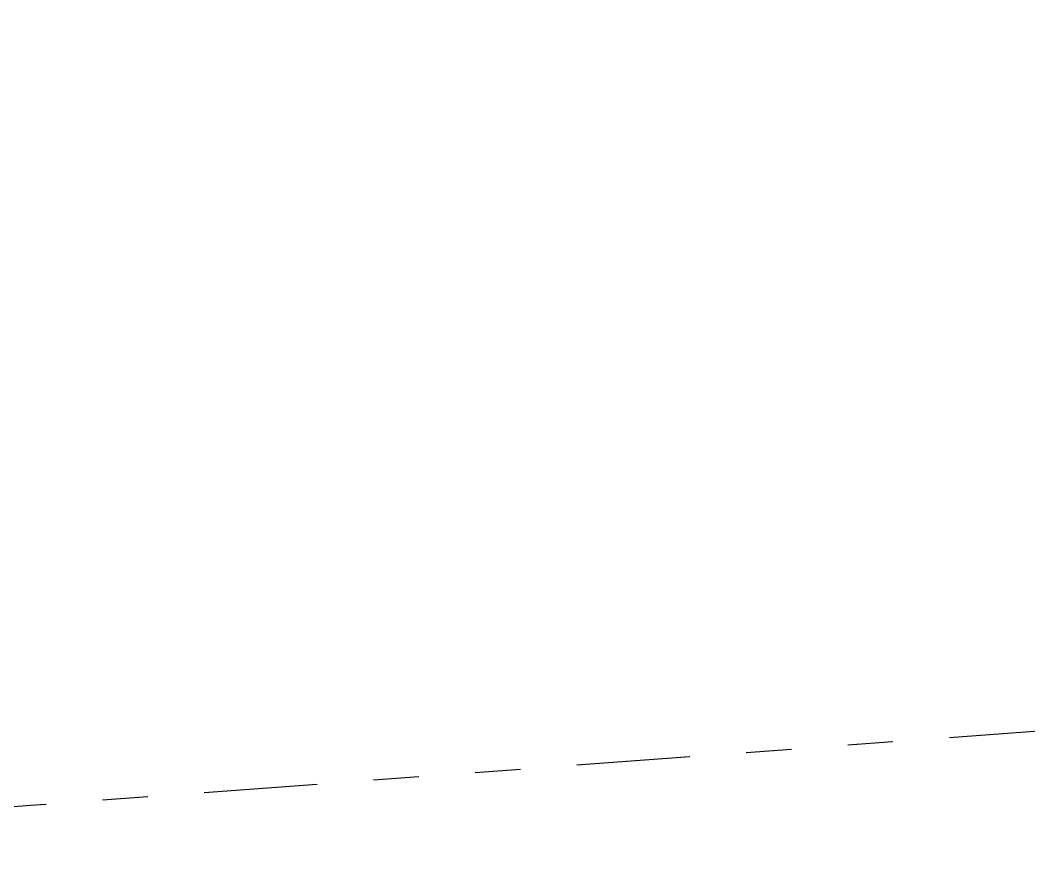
# Model space of a CAD drawing. Header units: feet. Extents: x 2175025 to 2179063, y 467811 to 470338.
# Drawn here: x 2176532.149 to 2176534.376, y 470144.964 to 470146.853 of the extents above; entities that cross this region are included whole.
import ezdxf

# ---------------------------------------------------------------- set-up
doc = ezdxf.new("R2010")
doc.units = ezdxf.units.FT
doc.header["$LTSCALE"] = 0.5
doc.header["$MEASUREMENT"] = 0
doc.linetypes.add('DIVIDE', pattern=[1.25, 0.5, -0.25, 0, -0.25, 0, -0.25])
doc.linetypes.add('HIDDEN', pattern=[0.375, 0.25, -0.125])
for name, color, linetype in [('EC', 35, 'DIVIDE'), ('GRID', 254, 'HIDDEN'), ('wetlands_formatted', 70, 'CONTINUOUS')]:
    doc.layers.add(name, color=color, linetype=linetype)

msp = doc.modelspace()

# ---------------------------------------------------------------- hatches: boundary and pattern name
at = {"layer": 'wetlands_formatted'}
h = msp.add_hatch(dxfattribs=at)
h.set_pattern_fill('ANSI31', color=5, scale=80, angle=315, style=0)
h.paths.add_polyline_path([(2176373.7409, 469998.4716), (2176379.5622, 470017.765), (2176384.4173, 470030.3215), (2176387.9942, 470034.6776), (2176393.666, 470042.235), (2176403.5126, 470055.0213), (2176408.022, 470063.4739), (2176414.5628, 470070.1399), (2176438.7488, 470079.8091), (2176445.2036, 470079.7268), (2176452.5012, 470076.6994), (2176464.4522, 470070.3847), (2176471.7386, 470066.4771), (2176479.5857, 470060.5082), (2176485.0818, 470054.2757), (2176485.6051, 470049.2804), (2176486.2781, 470042.2137), (2176514.6637, 470004.0704), (2176546.627, 469945.9812), (2176573.5786, 469883.1609), (2176619.6904, 469828.4179), (2176628.1529, 469819.8825), (2176632.5401, 469835.0513), (2176584.555, 469889.3089), (2176557.9547, 469953.2691), (2176527.6143, 470009.2421), (2176513.1697, 470041.3617), (2176559.0934, 470056.1048), (2176594.2687, 470066.0141), (2176673.2739, 470072.7868), (2176681.5157, 470085.7011), (2176590.436, 470070.368), (2176559.1429, 470069.1195), (2176507.5847, 470048.3372), (2176488.1602, 470065.9493), (2176460.8426, 470080.1243), (2176465.0032, 470083.2894), (2176460.509, 470083.3467), (2176456.9882, 470083.3915), (2176455.8894, 470089.2745), (2176457.7395, 470096.2937), (2176463.671, 470101.2068), (2176477.2422, 470106.9029), (2176486.6946, 470111.7711), (2176496.6908, 470113.2577), (2176503.2404, 470113.1743), (2176526.1619, 470132.5949), (2176571.3259, 470146.0076), (2176612.0175, 470157.4536), (2176659.7905, 470188.4625), (2176663.8296, 470190.5984), (2176645.0364, 470190.3824), (2176607.9267, 470172.1011), (2176569.7961, 470156.8631), (2176527.301, 470149.394), (2176481.1064, 470144.389), (2176473.7393, 470142.5028), (2176470.8079, 470131.6345), (2176463.572, 470116.4674), (2176451.9724, 470104.2903), (2176437.4798, 470095.378), (2176416.7773, 470082.73), (2176394.3481, 470072.745), (2176381.2777, 470060.2932), (2176365.7331, 470037.8957), (2176353.4719, 470019.8581), (2176351.0612, 470014.9002), (2176346.9461, 470014.3657), (2176345.5538, 470020.2524), (2176343.0926, 470034.3693), (2176334.1878, 470049.4486), (2176327.5255, 470056.2827), (2176323.218, 470063.6738), (2176316.3296, 470075.793), (2176296.5764, 470091.5974), (2176283.4444, 470097.3402), (2176268.8528, 470103.6885), (2176264.369, 470104.0351), (2176271.4767, 470090.4563), (2176274.8337, 470089.6278), (2176284.3414, 470085.3231), (2176307.1307, 470067.9994), (2176325.6381, 470042.9607), (2176333.8518, 470030.9028), (2176335.8139, 470020.7176), (2176337.4581, 470009.0422), (2176331.0505, 469998.6648), (2176324.0986, 469992.4779), (2176323.3096, 469991.4331), (2176316.4996, 469982.4145), (2176313.9913, 469973.1827), (2176317.4664, 469964.4723), (2176334.5483, 469944.8307), (2176352.1974, 469922.7912), (2176355.6953, 469915.8736), (2176354.8808, 469898.8506), (2176331.1101, 469837.7533), (2176338.3372, 469826.6471), (2176348.496, 469843.3494), (2176361.0372, 469889.5084), (2176366.7024, 469908.534), (2176368.3722, 469905.344), (2176368.8989, 469917.8349), (2176372.1468, 469942.4432), (2176374.2025, 469965.5995), (2176373.5615, 469984.3883)])

# ---------------------------------------------------------------- linework, layer by layer
at = {"layer": 'EC', "color": 43, "elevation": 430, "flags": 128}
msp.add_lwpolyline([(2176567.8025, 470148.5997), (2176567.128, 470148.4535), (2176560.7656, 470147.0748), (2176558.4212, 470146.6575), (2176553.3856, 470145.5181), (2176549.5167, 470145.0038), (2176547.8788, 470145.5046), (2176547.6824, 470145.5981), (2176547.5889, 470145.6298), (2176547.5781, 470145.6605), (2176547.4557, 470146.0111), (2176547.4007, 470146.1037), (2176547.376, 470146.1721), (2176547.3556, 470146.2013), (2176547.3514, 470146.2025), (2176547.3419, 470146.2052), (2176547.3385, 470146.2077), (2176547.3284, 470146.2127), (2176547.3258, 470146.2144), (2176547.2961, 470146.2392), (2176547.2825, 470146.2465), (2176547.2593, 470146.2728), (2176547.2408, 470146.2921), (2176547.2222, 470146.3086), (2176547.1981, 470146.3286), (2176547.186, 470146.3349), (2176547.1532, 470146.3468), (2176547.1513, 470146.3471), (2176547.1468, 470146.3465), (2176547.1173, 470146.3514), (2176547.1064, 470146.3493), (2176547.0843, 470146.346), (2176547.0581, 470146.3656), (2176547.0152, 470146.3952), (2176546.9967, 470146.4237), (2176546.9386, 470146.5185), (2176546.9085, 470146.5706), (2176546.8607, 470146.6556), (2176546.8168, 470146.7288), (2176546.784, 470146.78), (2176546.7369, 470146.8479), (2176546.7109, 470146.8687), (2176546.679, 470146.8946), (2176544.4584, 470146.5045), (2176541.9153, 470146.0645), (2176539.1827, 470145.7482), (2176537.0658, 470145.5184), (2176534.8667, 470145.3178), (2176532.1719, 470145.1189), (2176531.6378, 470145.0801), (2176531.2582, 470145.0747), (2176529.7548, 470145.0808), (2176528.9451, 470145.2533), (2176527.6006, 470145.5424), (2176527.4312, 470145.6085), (2176526.7088, 470145.8893), (2176526.2388, 470146.0825), (2176526.1243, 470146.124), (2176525.1673, 470146.6011), (2176524.8101, 470146.7343), (2176524.0536, 470147.1041), (2176523.3774, 470147.3237), (2176522.8419, 470147.5709), (2176521.0342, 470147.0561), (2176520.8094, 470146.9903), (2176516.613, 470145.6045), (2176516.4186, 470145.5389), (2176512.1994, 470144.1122), (2176511.2155, 470143.7875), (2176507.7747, 470142.6791), (2176507.7065, 470142.6617), (2176507.6754, 470142.654), (2176506.657, 470142.4441), (2176506.124, 470142.3096), (2176505.8783, 470142.3265), (2176504.8353, 470142.0521), (2176505.3329, 470142.2951), (2176503.2658, 470141.6983), (2176503.2353, 470141.6916), (2176503.0284, 470141.6876), (2176502.8665, 470141.6846), (2176502.789, 470141.688), (2176502.7237, 470141.6917), (2176502.748, 470141.741), (2176502.7451, 470141.7457), (2176502.8703, 470141.8979), (2176502.863, 470141.9128), (2176503.0541, 470142.0056), (2176503.3834, 470142.0765), (2176503.9928, 470142.2304), (2176507.6552, 470143.3412), (2176507.8043, 470143.3954), (2176512.0773, 470145.0187), (2176516.0389, 470146.7945), (2176516.5032, 470146.985), (2176517.4202, 470147.3962), (2176520.9293, 470148.9665), (2176521.8159, 470149.4042), (2176525.3565, 470151.0333), (2176526.8429, 470151.7657), (2176529.7842, 470153.1375), (2176531.8332, 470154.1151), (2176534.2115, 470155.2105), (2176538.2352, 470156.9315), (2176538.6364, 470157.1031), (2176538.8262, 470157.157), (2176539.172, 470157.2414), (2176541.7422, 470157.8845), (2176543.0508, 470158.1923), (2176543.1607, 470158.0935), (2176543.3431, 470157.9207), (2176543.3945, 470157.8737), (2176543.4263, 470157.8373), (2176543.7351, 470157.2165), (2176543.7967, 470157.0933), (2176544.1008, 470156.4563), (2176544.1673, 470156.367), (2176544.367, 470156.1042), (2176544.4568, 470155.8683), (2176544.5056, 470155.74), (2176544.662, 470155.2431), (2176544.7312, 470155.0187), (2176544.7903, 470154.8265), (2176544.9638, 470154.2688), (2176545.1495, 470153.6912), (2176545.1646, 470153.6496), (2176545.2267, 470153.4874), (2176545.3062, 470153.273), (2176545.3227, 470153.2314), (2176545.3039, 470153.3059), (2176545.2774, 470153.4165), (2176545.1968, 470153.7514), (2176545.1758, 470153.8468), (2176545.0869, 470154.2068), (2176545.0342, 470154.4432), (2176545.0243, 470154.4985), (2176545.0248, 470154.5593), (2176545.0422, 470154.5119), (2176545.0838, 470154.4272), (2176545.1123, 470154.3448), (2176546.5994, 470154.9147), (2176552.8662, 470157.0485), (2176553.412, 470157.2421), (2176560.666, 470159.5934), (2176560.7404, 470159.6181), (2176561.2943, 470159.8065), (2176567.6635, 470161.9559), (2176568.4175, 470162.3055), (2176572.0018, 470164.0507)], dxfattribs=at)
at = {"layer": 'GRID', "color": 252, "linetype": 'HIDDEN', "lineweight": 0, "ltscale": 115}
msp.add_line((2175093.0091, 470145.1442), (2178999.0091, 470145.1442), dxfattribs=at)

doc.saveas('drawing.dxf')
